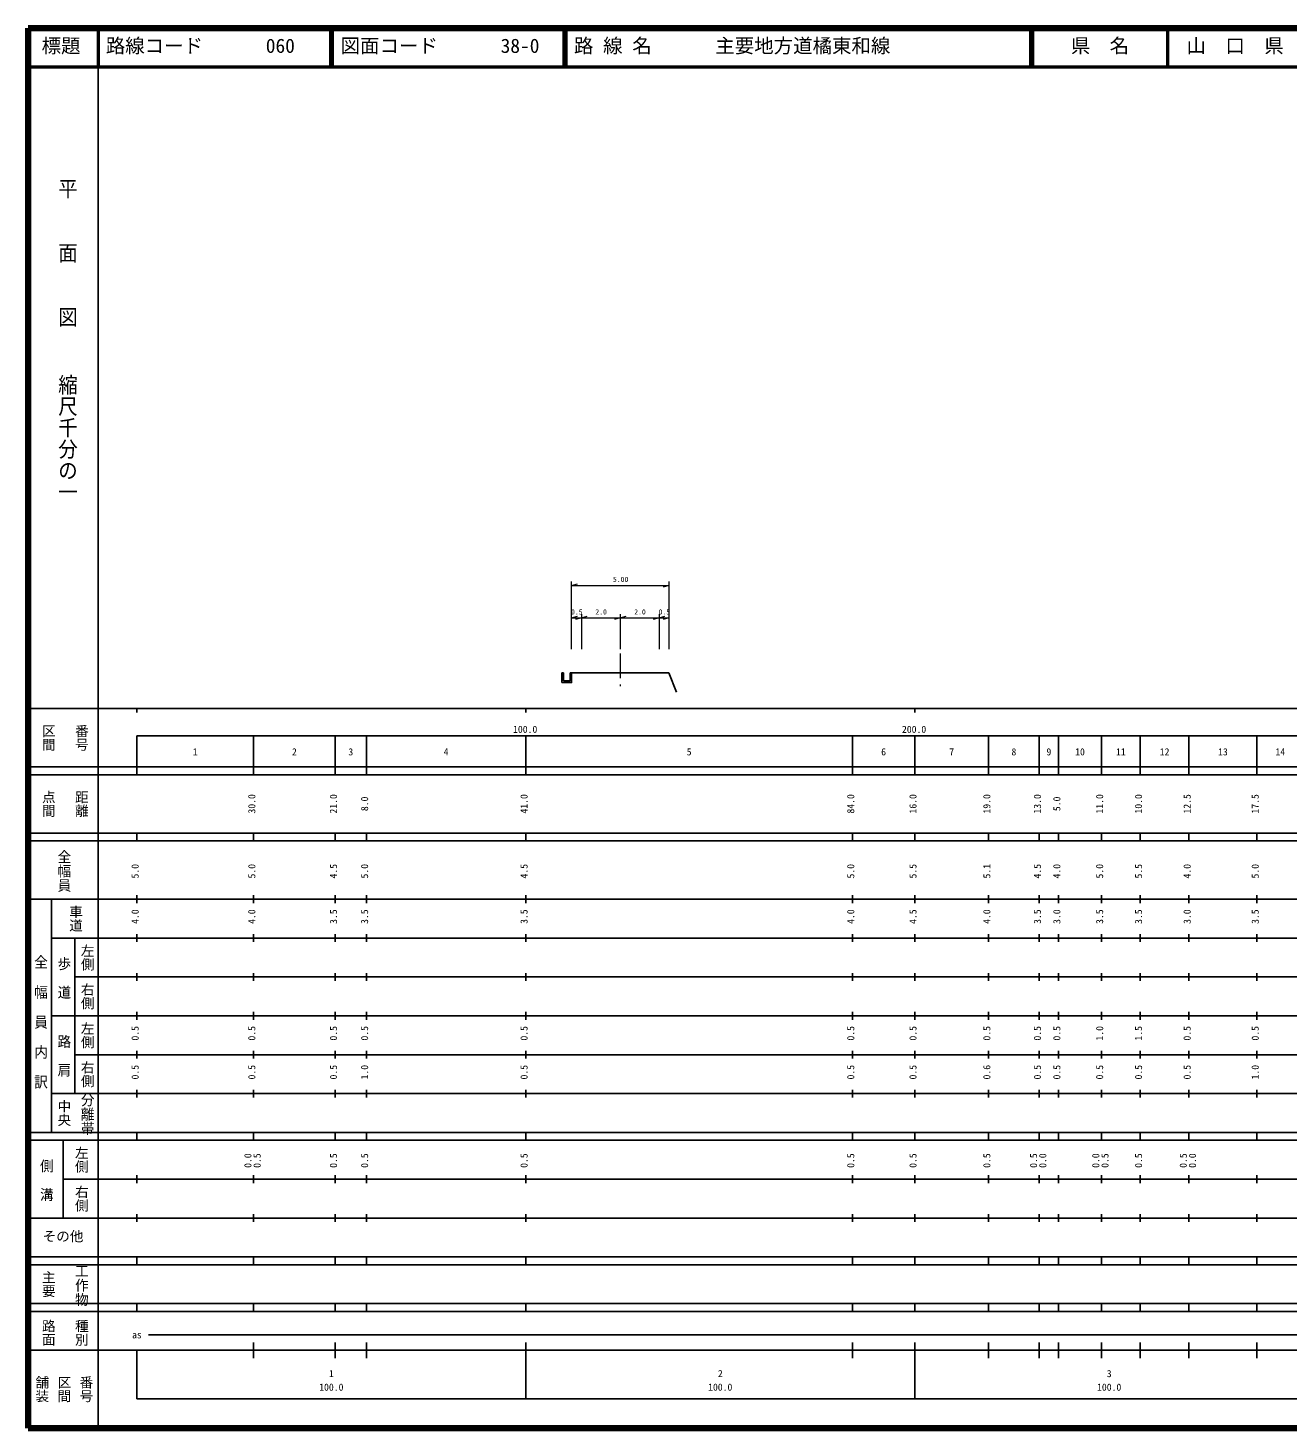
# Model space of a CAD drawing. Units: millimetres, scale not verified, with parts at other scales. Extents: x 40000 to 680000, y 20000 to 380000.
# Drawn here: x 40000 to 363975, y 20000 to 380000 of the extents above; entities that cross this region are included whole.
import ezdxf
from ezdxf.enums import TextEntityAlignment as Align

# ---------------------------------------------------------------- set-up
doc = ezdxf.new("R2010")
doc.units = ezdxf.units.MM
doc.header["$LTSCALE"] = 1000
doc.linetypes.add('USER3', pattern=[10, 6.4, -1.6, 0.4, -1.6])
for name, color, linetype, lineweight in [('M-BGD', 7, 'Continuous', 25), ('M-BMK', 2, 'USER3', 13), ('M-STR-HTXT', 7, 'Continuous', 13), ('M-TTL', 2, 'Continuous', 140), ('M-TTL-BAND', 7, 'Continuous', 25), ('M-TTL-LINE', 7, 'Continuous', 50)]:
    doc.layers.add(name, color=color, linetype=linetype, lineweight=lineweight)
doc.layers.add('M-TTL-TXT', color=7, linetype='Continuous')
doc.styles.add('@ＭＳ ゴシック', font='')
doc.styles.add('ＭＳ ゴシック', font='')
doc.styles.get('@ＭＳ ゴシック').set_extended_font_data('@MS Gothic')
doc.styles.get('ＭＳ ゴシック').set_extended_font_data('MS Gothic')

msp = doc.modelspace()

# ---------------------------------------------------------------- linework, layer by layer
at = {"layer": 'M-BGD'}
for p, q in [((177680, 214197), (177280, 214197)), ((177280, 214197), (177280, 211697)), ((177680, 214197), (177680, 212097)), ((179780, 214197), (179380, 214197)), ((179380, 212097), (179380, 214197)), ((204780, 214197), (202280, 214197)), ((204780, 214197), (206780, 209197)), ((179380, 212097), (177680, 212097))]:
    msp.add_line(p, q, dxfattribs=at)
for points in [[(177280, 211697), (179780, 211697), (179780, 214197)], [(179780, 214197), (182280, 214197), (202280, 214197)]]:
    msp.add_lwpolyline(points, dxfattribs=at)
at = {"layer": 'M-BMK'}
msp.add_line((192280, 219197), (192280, 209197), dxfattribs=at)
at = {"layer": 'M-STR-HTXT'}
for p, q in [((179780, 220260), (179780, 237670)), ((204780, 237670), (204780, 220260)), ((179780, 236670), (181280, 237090)), ((179780, 236670), (204780, 236670)), ((204780, 236670), (203280, 236250)), ((179780, 228300), (181280, 228720)), ((179780, 228300), (182280, 228300)), ((182280, 228300), (180780, 227880)), ((182280, 229300), (182280, 220260)), ((182280, 228300), (183780, 228720)), ((182280, 228300), (192280, 228300)), ((192280, 228300), (190780, 227880)), ((192280, 229300), (192280, 220260)), ((192280, 228300), (193780, 228720)), ((192280, 228300), (202280, 228300)), ((202280, 228300), (200780, 227880)), ((202280, 229300), (202280, 220260)), ((202280, 228300), (203780, 228720)), ((202280, 228300), (204780, 228300)), ((204780, 228300), (203280, 227880))]:
    msp.add_line(p, q, dxfattribs=at)
at = {"layer": 'M-TTL'}
for p, q in [((40000, 380000), (40000, 20000)), ((680000, 380000), (40000, 380000)), ((40000, 20000), (680000, 20000))]:
    msp.add_line(p, q, dxfattribs=at)
at = {"layer": 'M-TTL-BAND'}
for p, q in [((58000, 370000), (58000, 20000)), ((40000, 205000), (579000, 205000)), ((68000, 205000), (68000, 204000)), ((168000, 205000), (168000, 204000)), ((268000, 205000), (268000, 204000)), ((68000, 198000), (579000, 198000)), ((68000, 198000), (68000, 188000)), ((98000, 188000), (98000, 198000)), ((119000, 188000), (119000, 198000)), ((127000, 188000), (127000, 198000)), ((168000, 188000), (168000, 198000)), ((252000, 188000), (252000, 198000)), ((268000, 188000), (268000, 198000)), ((287000, 188000), (287000, 198000)), ((300000, 188000), (300000, 198000)), ((305000, 188000), (305000, 198000)), ((316000, 188000), (316000, 198000)), ((326000, 188000), (326000, 198000)), ((338500, 188000), (338500, 198000)), ((356000, 188000), (356000, 198000)), ((40000, 190000), (579000, 190000)), ((40000, 188000), (579000, 188000)), ((40000, 173000), (579000, 173000)), ((68000, 171000), (68000, 173000)), ((98000, 171000), (98000, 173000)), ((119000, 171000), (119000, 173000)), ((127000, 171000), (127000, 173000)), ((168000, 171000), (168000, 173000)), ((252000, 171000), (252000, 173000)), ((268000, 171000), (268000, 173000)), ((287000, 171000), (287000, 173000)), ((300000, 171000), (300000, 173000)), ((305000, 171000), (305000, 173000)), ((316000, 171000), (316000, 173000)), ((326000, 171000), (326000, 173000)), ((338500, 171000), (338500, 173000)), ((356000, 171000), (356000, 173000)), ((40000, 171000), (579000, 171000)), ((40000, 156000), (579000, 156000)), ((46000, 96000), (46000, 156000)), ((68000, 155000), (68000, 157000)), ((98000, 155000), (98000, 157000)), ((119000, 155000), (119000, 157000)), ((127000, 155000), (127000, 157000)), ((168000, 155000), (168000, 157000)), ((252000, 155000), (252000, 157000)), ((268000, 155000), (268000, 157000)), ((287000, 155000), (287000, 157000)), ((300000, 155000), (300000, 157000)), ((305000, 155000), (305000, 157000)), ((316000, 155000), (316000, 157000)), ((326000, 155000), (326000, 157000)), ((338500, 155000), (338500, 157000)), ((356000, 155000), (356000, 157000)), ((46000, 146000), (579000, 146000)), ((52000, 146000), (52000, 106000)), ((68000, 145000), (68000, 147000)), ((98000, 145000), (98000, 147000)), ((119000, 145000), (119000, 147000)), ((127000, 145000), (127000, 147000)), ((168000, 145000), (168000, 147000)), ((252000, 145000), (252000, 147000)), ((268000, 145000), (268000, 147000)), ((287000, 145000), (287000, 147000)), ((300000, 145000), (300000, 147000)), ((305000, 145000), (305000, 147000)), ((316000, 145000), (316000, 147000)), ((326000, 145000), (326000, 147000)), ((338500, 145000), (338500, 147000)), ((356000, 145000), (356000, 147000)), ((68000, 135000), (68000, 137000)), ((98000, 135000), (98000, 137000)), ((119000, 135000), (119000, 137000)), ((127000, 135000), (127000, 137000)), ((168000, 135000), (168000, 137000)), ((252000, 135000), (252000, 137000)), ((268000, 135000), (268000, 137000)), ((287000, 135000), (287000, 137000)), ((300000, 135000), (300000, 137000)), ((305000, 135000), (305000, 137000)), ((316000, 135000), (316000, 137000)), ((326000, 135000), (326000, 137000)), ((338500, 135000), (338500, 137000)), ((356000, 135000), (356000, 137000)), ((52000, 136000), (579000, 136000)), ((46000, 126000), (579000, 126000)), ((68000, 125000), (68000, 127000)), ((98000, 125000), (98000, 127000)), ((119000, 125000), (119000, 127000)), ((127000, 125000), (127000, 127000)), ((168000, 125000), (168000, 127000)), ((252000, 125000), (252000, 127000)), ((268000, 125000), (268000, 127000)), ((287000, 125000), (287000, 127000)), ((300000, 125000), (300000, 127000)), ((305000, 125000), (305000, 127000)), ((316000, 125000), (316000, 127000)), ((326000, 125000), (326000, 127000)), ((338500, 125000), (338500, 127000)), ((356000, 125000), (356000, 127000)), ((52000, 116000), (579000, 116000)), ((68000, 115000), (68000, 117000)), ((98000, 115000), (98000, 117000)), ((119000, 115000), (119000, 117000)), ((127000, 115000), (127000, 117000)), ((168000, 115000), (168000, 117000)), ((252000, 115000), (252000, 117000)), ((268000, 115000), (268000, 117000)), ((287000, 115000), (287000, 117000)), ((300000, 115000), (300000, 117000)), ((305000, 115000), (305000, 117000)), ((316000, 115000), (316000, 117000)), ((326000, 115000), (326000, 117000)), ((338500, 115000), (338500, 117000)), ((356000, 115000), (356000, 117000)), ((46000, 106000), (579000, 106000)), ((68000, 105000), (68000, 107000)), ((98000, 105000), (98000, 107000)), ((119000, 105000), (119000, 107000)), ((127000, 105000), (127000, 107000)), ((168000, 105000), (168000, 107000)), ((252000, 105000), (252000, 107000)), ((268000, 105000), (268000, 107000)), ((287000, 105000), (287000, 107000)), ((300000, 105000), (300000, 107000)), ((305000, 105000), (305000, 107000)), ((316000, 105000), (316000, 107000)), ((326000, 105000), (326000, 107000)), ((338500, 105000), (338500, 107000)), ((356000, 105000), (356000, 107000)), ((40000, 96000), (579000, 96000)), ((40000, 94000), (579000, 94000)), ((49000, 94000), (49000, 74000)), ((68000, 94000), (68000, 96000)), ((98000, 94000), (98000, 96000)), ((119000, 94000), (119000, 96000)), ((127000, 94000), (127000, 96000)), ((168000, 94000), (168000, 96000)), ((252000, 94000), (252000, 96000)), ((268000, 94000), (268000, 96000)), ((287000, 94000), (287000, 96000)), ((300000, 94000), (300000, 96000)), ((305000, 94000), (305000, 96000)), ((316000, 94000), (316000, 96000)), ((326000, 94000), (326000, 96000)), ((338500, 94000), (338500, 96000)), ((356000, 94000), (356000, 96000)), ((49000, 84000), (579000, 84000)), ((68000, 83000), (68000, 85000)), ((98000, 83000), (98000, 85000)), ((119000, 83000), (119000, 85000)), ((127000, 83000), (127000, 85000)), ((168000, 83000), (168000, 85000)), ((252000, 83000), (252000, 85000)), ((268000, 83000), (268000, 85000)), ((287000, 83000), (287000, 85000)), ((300000, 83000), (300000, 85000)), ((305000, 83000), (305000, 85000)), ((316000, 83000), (316000, 85000)), ((326000, 83000), (326000, 85000)), ((338500, 83000), (338500, 85000)), ((356000, 83000), (356000, 85000)), ((40000, 74000), (579000, 74000)), ((68000, 73000), (68000, 75000)), ((98000, 73000), (98000, 75000)), ((119000, 73000), (119000, 75000)), ((127000, 73000), (127000, 75000)), ((168000, 73000), (168000, 75000)), ((252000, 73000), (252000, 75000)), ((268000, 73000), (268000, 75000)), ((287000, 73000), (287000, 75000)), ((300000, 73000), (300000, 75000)), ((305000, 73000), (305000, 75000)), ((316000, 73000), (316000, 75000)), ((326000, 73000), (326000, 75000)), ((338500, 73000), (338500, 75000)), ((356000, 73000), (356000, 75000)), ((40000, 64000), (579000, 64000)), ((40000, 62000), (579000, 62000)), ((68000, 62000), (68000, 64000)), ((98000, 62000), (98000, 64000)), ((119000, 62000), (119000, 64000)), ((127000, 62000), (127000, 64000)), ((168000, 62000), (168000, 64000)), ((252000, 62000), (252000, 64000)), ((268000, 62000), (268000, 64000)), ((287000, 62000), (287000, 64000)), ((300000, 62000), (300000, 64000)), ((305000, 62000), (305000, 64000)), ((316000, 62000), (316000, 64000)), ((326000, 62000), (326000, 64000)), ((338500, 62000), (338500, 64000)), ((356000, 62000), (356000, 64000)), ((40000, 52000), (579000, 52000)), ((68000, 50000), (68000, 52000)), ((98000, 50000), (98000, 52000)), ((119000, 50000), (119000, 52000)), ((127000, 50000), (127000, 52000)), ((168000, 50000), (168000, 52000)), ((252000, 50000), (252000, 52000)), ((268000, 50000), (268000, 52000)), ((287000, 50000), (287000, 52000)), ((300000, 50000), (300000, 52000)), ((305000, 50000), (305000, 52000)), ((316000, 50000), (316000, 52000)), ((326000, 50000), (326000, 52000)), ((338500, 50000), (338500, 52000)), ((356000, 50000), (356000, 52000)), ((40000, 50000), (579000, 50000)), ((71000, 44000), (403700, 44000)), ((40000, 40000), (579000, 40000)), ((68000, 40000), (68000, 27500)), ((98000, 38000), (98000, 42000)), ((119000, 38000), (119000, 42000)), ((127000, 38000), (127000, 42000)), ((168000, 27500), (168000, 42000)), ((252000, 38000), (252000, 42000)), ((268000, 27500), (268000, 42000)), ((287000, 38000), (287000, 42000)), ((300000, 38000), (300000, 42000)), ((305000, 38000), (305000, 42000)), ((316000, 38000), (316000, 42000)), ((326000, 38000), (326000, 42000)), ((338500, 38000), (338500, 42000)), ((356000, 38000), (356000, 42000)), ((68000, 27500), (579000, 27500))]:
    msp.add_line(p, q, dxfattribs=at)
at = {"layer": 'M-TTL-LINE'}
for p, q in [((58000, 380000), (58000, 370000)), ((117750, 380000), (117750, 370000)), ((118250, 380000), (118250, 370000)), ((177750, 380000), (177750, 370000)), ((178250, 380000), (178250, 370000)), ((297750, 380000), (297750, 370000)), ((298250, 380000), (298250, 370000)), ((333000, 380000), (333000, 370000)), ((40000, 370000), (680000, 370000))]:
    msp.add_line(p, q, dxfattribs=at)

# ---------------------------------------------------------------- texts
at = {"layer": 'M-STR-HTXT', "style": 'ＭＳ ゴシック', "width": 1.05}
for s, p in [('5.00', (190405, 237170)), ('0.5', (179630, 228800)), ('2.0', (185880, 228800)), ('2.0', (195880, 228800)), ('0.5', (202130, 228800))]:
    msp.add_text(s, height=1320, dxfattribs=at).set_placement(p, align=Align.BOTTOM_LEFT)
at = {"layer": 'M-TTL-BAND', "style": '@ＭＳ ゴシック'}
for s, height, width, p in [('平\u3000\u3000面\u3000\u3000図', 3666, 1.1, (47277, 341475)), ('縮尺千分の一', 3666, 1.1, (47277, 291030)), ('全幅員', 2566, 1.05, (47250, 168750)), ('全\u3000幅\u3000員\u3000内\u3000訳', 2566, 1.1, (41250, 141750)), ('歩\u3000道', 2566, 1.05, (47250, 141250)), ('路\u3000肩', 2566, 1.05, (47250, 121250)), ('分離帯', 2566, 1.05, (53250, 106250)), ('側\u3000溝', 2566, 1.05, (42750, 89250)), ('工作物', 2566, 1.05, (51750, 62250))]:
    msp.add_text(s, height=height, rotation=270, dxfattribs=dict(at, width=width)).set_placement(p, align=Align.BOTTOM_LEFT)
at = {"layer": 'M-TTL-BAND'}
for s, height, rotation, style, p in [('区間', 2566, 270, '@ＭＳ ゴシック', (43250, 201000)), ('番号', 2566, 270, '@ＭＳ ゴシック', (51750, 201000)), ('点間', 2566, 270, '@ＭＳ ゴシック', (43250, 184000)), ('距離', 2566, 270, '@ＭＳ ゴシック', (51750, 184000)), ('30.0', 1833, 90, 'ＭＳ ゴシック', (99000, 178000)), ('21.0', 1833, 90, 'ＭＳ ゴシック', (120000, 178000)), ('8.0', 1833, 90, 'ＭＳ ゴシック', (128000, 178625)), ('41.0', 1833, 90, 'ＭＳ ゴシック', (169000, 178000)), ('84.0', 1833, 90, 'ＭＳ ゴシック', (253000, 178000)), ('16.0', 1833, 90, 'ＭＳ ゴシック', (269000, 178000)), ('19.0', 1833, 90, 'ＭＳ ゴシック', (288000, 178000)), ('13.0', 1833, 90, 'ＭＳ ゴシック', (301000, 178000)), ('5.0', 1833, 90, 'ＭＳ ゴシック', (306000, 178625)), ('11.0', 1833, 90, 'ＭＳ ゴシック', (317000, 178000)), ('10.0', 1833, 90, 'ＭＳ ゴシック', (327000, 178000)), ('12.5', 1833, 90, 'ＭＳ ゴシック', (339500, 178000)), ('17.5', 1833, 90, 'ＭＳ ゴシック', (357000, 178000)), ('5.0', 1833, 90, 'ＭＳ ゴシック', (69000, 161299)), ('5.0', 1833, 90, 'ＭＳ ゴシック', (99000, 161299)), ('4.5', 1833, 90, 'ＭＳ ゴシック', (120000, 161299)), ('5.0', 1833, 90, 'ＭＳ ゴシック', (128000, 161299)), ('4.5', 1833, 90, 'ＭＳ ゴシック', (169000, 161299)), ('5.0', 1833, 90, 'ＭＳ ゴシック', (253000, 161299)), ('5.5', 1833, 90, 'ＭＳ ゴシック', (269000, 161299)), ('5.1', 1833, 90, 'ＭＳ ゴシック', (288000, 161299)), ('4.5', 1833, 90, 'ＭＳ ゴシック', (301000, 161299)), ('4.0', 1833, 90, 'ＭＳ ゴシック', (306000, 161299)), ('5.0', 1833, 90, 'ＭＳ ゴシック', (317000, 161299)), ('5.5', 1833, 90, 'ＭＳ ゴシック', (327000, 161299)), ('4.0', 1833, 90, 'ＭＳ ゴシック', (339500, 161299)), ('5.0', 1833, 90, 'ＭＳ ゴシック', (357000, 161299)), ('車道', 2566, 270, '@ＭＳ ゴシック', (50250, 154500)), ('4.0', 1833, 90, 'ＭＳ ゴシック', (69000, 149625)), ('4.0', 1833, 90, 'ＭＳ ゴシック', (99000, 149625)), ('3.5', 1833, 90, 'ＭＳ ゴシック', (120000, 149625)), ('3.5', 1833, 90, 'ＭＳ ゴシック', (128000, 149625)), ('3.5', 1833, 90, 'ＭＳ ゴシック', (169000, 149625)), ('4.0', 1833, 90, 'ＭＳ ゴシック', (253000, 149625)), ('4.5', 1833, 90, 'ＭＳ ゴシック', (269000, 149625)), ('4.0', 1833, 90, 'ＭＳ ゴシック', (288000, 149625)), ('3.5', 1833, 90, 'ＭＳ ゴシック', (301000, 149625)), ('3.0', 1833, 90, 'ＭＳ ゴシック', (306000, 149625)), ('3.5', 1833, 90, 'ＭＳ ゴシック', (317000, 149625)), ('3.5', 1833, 90, 'ＭＳ ゴシック', (327000, 149625)), ('3.0', 1833, 90, 'ＭＳ ゴシック', (339500, 149625)), ('3.5', 1833, 90, 'ＭＳ ゴシック', (357000, 149625)), ('左側', 2566, 270, '@ＭＳ ゴシック', (53250, 144500)), ('右側', 2566, 270, '@ＭＳ ゴシック', (53250, 134500)), ('左側', 2566, 270, '@ＭＳ ゴシック', (53250, 124500)), ('0.5', 1833, 90, 'ＭＳ ゴシック', (69000, 119625)), ('0.5', 1833, 90, 'ＭＳ ゴシック', (99000, 119625)), ('0.5', 1833, 90, 'ＭＳ ゴシック', (120000, 119625)), ('0.5', 1833, 90, 'ＭＳ ゴシック', (128000, 119625)), ('0.5', 1833, 90, 'ＭＳ ゴシック', (169000, 119625)), ('0.5', 1833, 90, 'ＭＳ ゴシック', (253000, 119625)), ('0.5', 1833, 90, 'ＭＳ ゴシック', (269000, 119625)), ('0.5', 1833, 90, 'ＭＳ ゴシック', (288000, 119625)), ('0.5', 1833, 90, 'ＭＳ ゴシック', (301000, 119625)), ('0.5', 1833, 90, 'ＭＳ ゴシック', (306000, 119625)), ('1.0', 1833, 90, 'ＭＳ ゴシック', (317000, 119625)), ('1.5', 1833, 90, 'ＭＳ ゴシック', (327000, 119625)), ('0.5', 1833, 90, 'ＭＳ ゴシック', (339500, 119625)), ('0.5', 1833, 90, 'ＭＳ ゴシック', (357000, 119625)), ('右側', 2566, 270, '@ＭＳ ゴシック', (53250, 114500)), ('0.5', 1833, 90, 'ＭＳ ゴシック', (69000, 109625)), ('0.5', 1833, 90, 'ＭＳ ゴシック', (99000, 109625)), ('0.5', 1833, 90, 'ＭＳ ゴシック', (120000, 109625)), ('1.0', 1833, 90, 'ＭＳ ゴシック', (128000, 109625)), ('0.5', 1833, 90, 'ＭＳ ゴシック', (169000, 109625)), ('0.5', 1833, 90, 'ＭＳ ゴシック', (253000, 109625)), ('0.5', 1833, 90, 'ＭＳ ゴシック', (269000, 109625)), ('0.6', 1833, 90, 'ＭＳ ゴシック', (288000, 109625)), ('0.5', 1833, 90, 'ＭＳ ゴシック', (301000, 109625)), ('0.5', 1833, 90, 'ＭＳ ゴシック', (306000, 109625)), ('0.5', 1833, 90, 'ＭＳ ゴシック', (317000, 109625)), ('0.5', 1833, 90, 'ＭＳ ゴシック', (327000, 109625)), ('0.5', 1833, 90, 'ＭＳ ゴシック', (339500, 109625)), ('1.0', 1833, 90, 'ＭＳ ゴシック', (357000, 109625)), ('中央', 2566, 270, '@ＭＳ ゴシック', (47250, 104500)), ('左側', 2566, 270, '@ＭＳ ゴシック', (51750, 92500)), ('0.0', 1833, 90, 'ＭＳ ゴシック', (98000, 86889)), ('0.5', 1833, 90, 'ＭＳ ゴシック', (100370, 86889)), ('0.5', 1833, 90, 'ＭＳ ゴシック', (120000, 86889)), ('0.5', 1833, 90, 'ＭＳ ゴシック', (128000, 86889)), ('0.5', 1833, 90, 'ＭＳ ゴシック', (169000, 86889)), ('0.5', 1833, 90, 'ＭＳ ゴシック', (253000, 86889)), ('0.5', 1833, 90, 'ＭＳ ゴシック', (269000, 86889)), ('0.5', 1833, 90, 'ＭＳ ゴシック', (288000, 86889)), ('0.5', 1833, 90, 'ＭＳ ゴシック', (300000, 86889)), ('0.0', 1833, 90, 'ＭＳ ゴシック', (302370, 86889)), ('0.0', 1833, 90, 'ＭＳ ゴシック', (316000, 86889)), ('0.5', 1833, 90, 'ＭＳ ゴシック', (318370, 86889)), ('0.5', 1833, 90, 'ＭＳ ゴシック', (327000, 86889)), ('0.5', 1833, 90, 'ＭＳ ゴシック', (338500, 86889)), ('0.0', 1833, 90, 'ＭＳ ゴシック', (340870, 86889)), ('右側', 2566, 270, '@ＭＳ ゴシック', (51750, 82500)), ('主要', 2566, 270, '@ＭＳ ゴシック', (43250, 60500)), ('路面', 2566, 270, '@ＭＳ ゴシック', (43250, 48000)), ('種別', 2566, 270, '@ＭＳ ゴシック', (51750, 48000)), ('舗装', 2566, 270, '@ＭＳ ゴシック', (41583, 33500)), ('区間', 2566, 270, '@ＭＳ ゴシック', (47250, 33500)), ('番号', 2566, 270, '@ＭＳ ゴシック', (52917, 33500))]:
    msp.add_text(s, height=height, rotation=rotation, dxfattribs=dict(at, style=style)).set_placement(p, align=Align.BOTTOM_LEFT)
at = {"layer": 'M-TTL-BAND', "style": 'ＭＳ ゴシック'}
for s, height, p in [('100.0', 1833, (164719, 198195)), ('200.0', 1833, (264719, 198195)), ('1', 1833, (82375, 192405)), ('2', 1833, (107875, 192405)), ('3', 1833, (122375, 192405)), ('4', 1833, (146875, 192405)), ('5', 1833, (209375, 192405)), ('6', 1833, (259375, 192405)), ('7', 1833, (276875, 192405)), ('8', 1833, (292875, 192405)), ('9', 1833, (301875, 192405)), ('10', 1833, (309250, 192405)), ('11', 1833, (319750, 192405)), ('12', 1833, (331000, 192405)), ('13', 1833, (346000, 192405)), ('14', 1833, (360750, 192405)), ('その他', 2566, (43750, 67250)), ('as', 1833, (66750, 42500)), ('1', 1833, (117375, 32523)), ('2', 1833, (217375, 32523)), ('3', 1833, (317375, 32523)), ('100.0', 1833, (114875, 29033)), ('100.0', 1833, (214875, 29033)), ('100.0', 1833, (314875, 29033))]:
    msp.add_text(s, height=height, dxfattribs=at).set_placement(p, align=Align.BOTTOM_LEFT)
at = {"layer": 'M-TTL-TXT', "style": 'ＭＳ ゴシック'}
for s, p in [('標題', (43500, 372500)), ('路線コード', (60000, 372500)), ('060', (101142, 372500)), ('図面コード', (120380, 372500)), ('38-0', (161521, 372500)), ('路 線 名', (180380, 372500)), ('主要地方道橘東和線', (216734, 372500)), ('県\u3000名', (308125, 372500)), ('山\u3000口\u3000県', (337875, 372500))]:
    msp.add_text(s, height=3666, dxfattribs=at).set_placement(p, align=Align.BOTTOM_LEFT)

doc.saveas('drawing.dxf')
